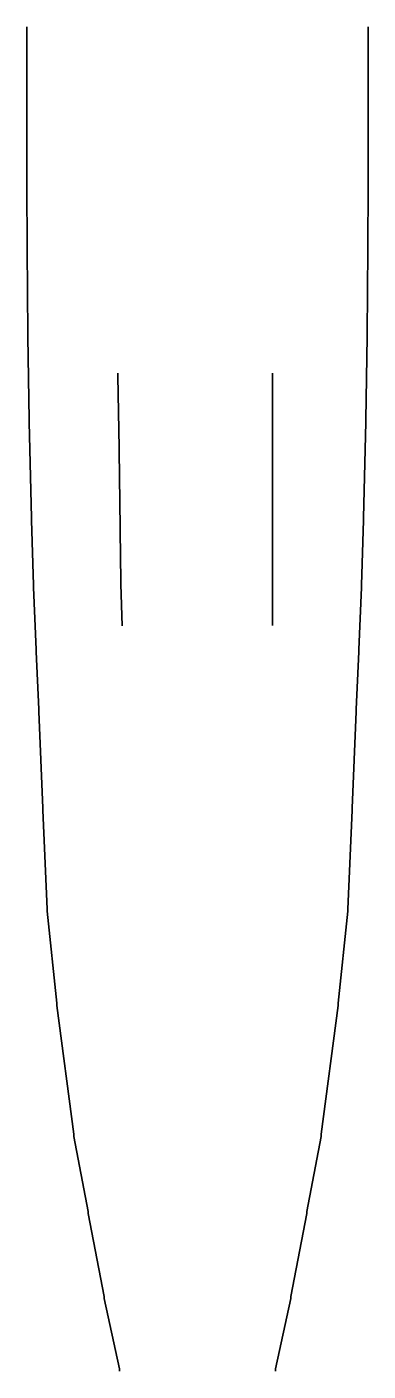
# Model space of a CAD drawing. Extents: x -5.4 to 5.4, y -43.3 to 46.6.
# Drawn here: x -5.44 to 5.44, y -43.31 to -0.46 of the extents above; entities that cross this region are included whole.
import ezdxf

# ---------------------------------------------------------------- set-up
doc = ezdxf.new("R2010")
doc.units = 0
doc.layers.add('RAININGS', color=4, linetype='CONTINUOUS')

msp = doc.modelspace()

# ---------------------------------------------------------------- linework, layer by layer
at = {"layer": 'RAININGS'}
for points in [[(-5.44, -3.39, 3.5), (-5.44, -3.39, 3.55), (-5.44, -0.46, 3.61), (-5.44, -0.46, 3.57)], [(-5.44, -3.39, 3.55), (-5.44, -3.39, 3.5), (-5.44, -0.46, 3.57), (-5.44, -0.46, 3.61)], [(-5.44, -3.39, 3.93), (-5.44, -3.39, 3.88), (-5.44, -0.46, 3.95), (-5.44, -0.46, 3.99)], [(-5.44, -3.39, 3.88), (-5.44, -3.39, 3.93), (-5.44, -0.46, 3.99), (-5.44, -0.46, 3.95)], [(5.44, -3.39, 3.88), (5.44, -3.39, 3.93), (5.44, -0.46, 3.99), (5.44, -0.46, 3.95)], [(5.44, -3.39, 3.93), (5.44, -3.39, 3.88), (5.44, -0.46, 3.95), (5.44, -0.46, 3.99)], [(5.44, -3.39, 3.55), (5.44, -3.39, 3.5), (5.44, -0.46, 3.57), (5.44, -0.46, 3.61)], [(5.44, -3.39, 3.5), (5.44, -3.39, 3.55), (5.44, -0.46, 3.61), (5.44, -0.46, 3.57)], [(-5.44, -3.39, 3.95), (-5.44, -3.46, 3.95), (-5.44, -3.46, 2.94), (-5.44, -3.39, 2.95)], [(-5.44, -3.46, 3.95), (-5.44, -3.39, 3.95), (-5.44, -3.39, 2.95), (-5.44, -3.46, 2.94)], [(5.44, -3.46, 3.95), (5.44, -3.39, 3.95), (5.44, -3.39, 2.95), (5.44, -3.46, 2.94)], [(5.44, -3.39, 3.95), (5.44, -3.46, 3.95), (5.44, -3.46, 2.94), (5.44, -3.39, 2.95)], [(-5.44, -5.5, 3.47), (-5.44, -5.5, 3.52), (-5.44, -3.46, 3.55), (-5.44, -3.46, 3.51)], [(-5.44, -5.5, 3.52), (-5.44, -5.5, 3.47), (-5.44, -3.46, 3.51), (-5.44, -3.46, 3.55)], [(-5.44, -5.5, 3.9), (-5.44, -5.5, 3.85), (-5.44, -3.46, 3.89), (-5.44, -3.46, 3.93)], [(-5.44, -5.5, 3.85), (-5.44, -5.5, 3.9), (-5.44, -3.46, 3.93), (-5.44, -3.46, 3.89)], [(5.44, -5.5, 3.85), (5.44, -5.5, 3.9), (5.44, -3.46, 3.93), (5.44, -3.46, 3.89)], [(5.44, -5.5, 3.9), (5.44, -5.5, 3.85), (5.44, -3.46, 3.89), (5.44, -3.46, 3.93)], [(5.44, -5.5, 3.52), (5.44, -5.5, 3.47), (5.44, -3.46, 3.51), (5.44, -3.46, 3.55)], [(5.44, -5.5, 3.47), (5.44, -5.5, 3.52), (5.44, -3.46, 3.55), (5.44, -3.46, 3.51)], [(-5.44, -5.57, 3.92), (-5.44, -5.5, 3.92), (-5.44, -5.5, 2.86), (-5.44, -5.57, 2.86)], [(-5.44, -5.5, 3.92), (-5.44, -5.57, 3.92), (-5.44, -5.57, 2.86), (-5.44, -5.5, 2.86)], [(-5.43, -7.46, 3.5), (-5.43, -7.46, 3.46), (-5.44, -5.57, 3.46), (-5.44, -5.57, 3.5)], [(-5.43, -7.46, 3.46), (-5.43, -7.46, 3.5), (-5.44, -5.57, 3.5), (-5.44, -5.57, 3.46)], [(-5.43, -7.46, 3.84), (-5.43, -7.46, 3.88), (-5.44, -5.57, 3.88), (-5.44, -5.57, 3.84)], [(-5.43, -7.46, 3.88), (-5.43, -7.46, 3.84), (-5.44, -5.57, 3.84), (-5.44, -5.57, 3.88)], [(5.43, -7.46, 3.88), (5.43, -7.46, 3.84), (5.44, -5.57, 3.84), (5.44, -5.57, 3.88)], [(5.43, -7.46, 3.84), (5.43, -7.46, 3.88), (5.44, -5.57, 3.88), (5.44, -5.57, 3.84)], [(5.43, -7.46, 3.46), (5.43, -7.46, 3.5), (5.44, -5.57, 3.5), (5.44, -5.57, 3.46)], [(5.43, -7.46, 3.5), (5.43, -7.46, 3.46), (5.44, -5.57, 3.46), (5.44, -5.57, 3.5)], [(5.44, -5.5, 3.92), (5.44, -5.57, 3.92), (5.44, -5.57, 2.86), (5.44, -5.5, 2.86)], [(5.44, -5.57, 3.92), (5.44, -5.5, 3.92), (5.44, -5.5, 2.86), (5.44, -5.57, 2.86)], [(-5.43, -7.46, 3.89), (-5.43, -7.53, 3.89), (-5.43, -7.53, 2.83), (-5.43, -7.46, 2.83)], [(-5.43, -7.53, 3.89), (-5.43, -7.46, 3.89), (-5.43, -7.46, 2.83), (-5.43, -7.53, 2.83)], [(-5.41, -10.26, 3.47), (-5.41, -10.26, 3.42), (-5.43, -7.53, 3.46), (-5.43, -7.53, 3.5)], [(-5.41, -10.26, 3.42), (-5.41, -10.26, 3.47), (-5.43, -7.53, 3.5), (-5.43, -7.53, 3.46)], [(-5.41, -10.26, 3.8), (-5.41, -10.26, 3.85), (-5.43, -7.53, 3.88), (-5.43, -7.53, 3.84)], [(-5.41, -10.26, 3.85), (-5.41, -10.26, 3.8), (-5.43, -7.53, 3.84), (-5.43, -7.53, 3.88)], [(5.41, -10.26, 3.85), (5.41, -10.26, 3.8), (5.43, -7.53, 3.84), (5.43, -7.53, 3.88)], [(5.41, -10.26, 3.8), (5.41, -10.26, 3.85), (5.43, -7.53, 3.88), (5.43, -7.53, 3.84)], [(5.41, -10.26, 3.42), (5.41, -10.26, 3.47), (5.43, -7.53, 3.5), (5.43, -7.53, 3.46)], [(5.41, -10.26, 3.47), (5.41, -10.26, 3.42), (5.43, -7.53, 3.46), (5.43, -7.53, 3.5)], [(5.43, -7.53, 3.89), (5.43, -7.46, 3.89), (5.43, -7.46, 2.83), (5.43, -7.53, 2.83)], [(5.43, -7.46, 3.89), (5.43, -7.53, 3.89), (5.43, -7.53, 2.83), (5.43, -7.46, 2.83)], [(-5.41, -10.26, 3.86), (-5.41, -10.33, 3.86), (-5.41, -10.33, 2.81), (-5.41, -10.26, 2.82)], [(-5.41, -10.33, 3.86), (-5.41, -10.26, 3.86), (-5.41, -10.26, 2.82), (-5.41, -10.33, 2.81)], [(5.41, -10.33, 3.86), (5.41, -10.26, 3.86), (5.41, -10.26, 2.82), (5.41, -10.33, 2.81)], [(5.41, -10.26, 3.86), (5.41, -10.33, 3.86), (5.41, -10.33, 2.81), (5.41, -10.26, 2.82)], [(-5.37, -12.99, 3.41), (-5.37, -12.99, 3.36), (-5.41, -10.33, 3.43), (-5.41, -10.33, 3.47)], [(-5.37, -12.99, 3.36), (-5.37, -12.99, 3.41), (-5.41, -10.33, 3.47), (-5.41, -10.33, 3.43)], [(-5.37, -12.99, 3.79), (-5.37, -12.99, 3.74), (-5.41, -10.33, 3.81), (-5.41, -10.33, 3.85)], [(-5.37, -12.99, 3.74), (-5.37, -12.99, 3.79), (-5.41, -10.33, 3.85), (-5.41, -10.33, 3.81)], [(5.37, -12.99, 3.74), (5.37, -12.99, 3.79), (5.41, -10.33, 3.85), (5.41, -10.33, 3.81)], [(5.37, -12.99, 3.79), (5.37, -12.99, 3.74), (5.41, -10.33, 3.81), (5.41, -10.33, 3.85)], [(5.37, -12.99, 3.36), (5.37, -12.99, 3.41), (5.41, -10.33, 3.47), (5.41, -10.33, 3.43)], [(5.37, -12.99, 3.41), (5.37, -12.99, 3.36), (5.41, -10.33, 3.43), (5.41, -10.33, 3.47)], [(-2.54, -11.5, 6.33), (-2.54, -11.59, 6.33), (-2.54, -11.59, 5.19), (-2.54, -11.5, 5.19)], [(-2.54, -11.59, 6.33), (-2.54, -11.5, 6.33), (-2.54, -11.5, 5.19), (-2.54, -11.59, 5.19)], [(2.39, -11.59, 6.33), (2.39, -11.5, 6.33), (2.39, -11.5, 5.19), (2.39, -11.59, 5.19)], [(2.39, -11.5, 6.33), (2.39, -11.59, 6.33), (2.39, -11.59, 5.19), (2.39, -11.5, 5.19)], [(-2.5, -13.88, 5.88), (-2.5, -13.88, 5.94), (-2.54, -11.59, 5.96), (-2.54, -11.59, 5.9)], [(-2.5, -13.88, 5.94), (-2.5, -13.88, 5.88), (-2.54, -11.59, 5.9), (-2.54, -11.59, 5.96)], [(-2.5, -13.88, 6.3), (-2.5, -13.88, 6.24), (-2.54, -11.59, 6.26), (-2.54, -11.59, 6.32)], [(-2.5, -13.88, 6.24), (-2.5, -13.88, 6.3), (-2.54, -11.59, 6.32), (-2.54, -11.59, 6.26)], [(2.39, -13.88, 6.24), (2.39, -13.88, 6.3), (2.39, -11.59, 6.32), (2.39, -11.59, 6.26)], [(2.39, -13.88, 6.3), (2.39, -13.88, 6.24), (2.39, -11.59, 6.26), (2.39, -11.59, 6.32)], [(2.39, -13.88, 5.94), (2.39, -13.88, 5.88), (2.39, -11.59, 5.9), (2.39, -11.59, 5.96)], [(2.39, -13.88, 5.88), (2.39, -13.88, 5.94), (2.39, -11.59, 5.96), (2.39, -11.59, 5.9)], [(-5.37, -13.06, 3.81), (-5.37, -12.99, 3.81), (-5.37, -12.99, 2.8), (-5.37, -13.06, 2.8)], [(-5.37, -12.99, 3.81), (-5.37, -13.06, 3.81), (-5.37, -13.06, 2.8), (-5.37, -12.99, 2.8)], [(-5.29, -16.11, 3.36), (-5.29, -16.11, 3.31), (-5.37, -13.06, 3.37), (-5.37, -13.06, 3.41)], [(-5.29, -16.11, 3.31), (-5.29, -16.11, 3.36), (-5.37, -13.06, 3.41), (-5.37, -13.06, 3.37)], [(-5.29, -16.11, 3.69), (-5.29, -16.11, 3.74), (-5.37, -13.06, 3.79), (-5.37, -13.06, 3.75)], [(-5.29, -16.11, 3.74), (-5.29, -16.11, 3.69), (-5.37, -13.06, 3.75), (-5.37, -13.06, 3.79)], [(5.29, -16.11, 3.74), (5.29, -16.11, 3.69), (5.37, -13.06, 3.75), (5.37, -13.06, 3.79)], [(5.29, -16.11, 3.69), (5.29, -16.11, 3.74), (5.37, -13.06, 3.79), (5.37, -13.06, 3.75)], [(5.29, -16.11, 3.31), (5.29, -16.11, 3.36), (5.37, -13.06, 3.41), (5.37, -13.06, 3.37)], [(5.29, -16.11, 3.36), (5.29, -16.11, 3.31), (5.37, -13.06, 3.37), (5.37, -13.06, 3.41)], [(5.37, -12.99, 3.81), (5.37, -13.06, 3.81), (5.37, -13.06, 2.8), (5.37, -12.99, 2.8)], [(5.37, -13.06, 3.81), (5.37, -12.99, 3.81), (5.37, -12.99, 2.8), (5.37, -13.06, 2.8)], [(-2.5, -13.88, 6.32), (-2.5, -13.97, 6.32), (-2.5, -13.97, 5.18), (-2.5, -13.88, 5.18)], [(-2.5, -13.97, 6.32), (-2.5, -13.88, 6.32), (-2.5, -13.88, 5.18), (-2.5, -13.97, 5.18)], [(-2.47, -16.43, 5.86), (-2.47, -16.43, 5.92), (-2.5, -13.97, 5.94), (-2.5, -13.97, 5.88)], [(-2.47, -16.43, 5.92), (-2.47, -16.43, 5.86), (-2.5, -13.97, 5.88), (-2.5, -13.97, 5.94)], [(-2.47, -16.43, 6.22), (-2.47, -16.43, 6.28), (-2.5, -13.97, 6.3), (-2.5, -13.97, 6.24)], [(-2.47, -16.43, 6.28), (-2.47, -16.43, 6.22), (-2.5, -13.97, 6.24), (-2.5, -13.97, 6.3)], [(2.39, -13.97, 6.32), (2.39, -13.88, 6.32), (2.39, -13.88, 5.18), (2.39, -13.97, 5.18)], [(2.39, -13.88, 6.32), (2.39, -13.97, 6.32), (2.39, -13.97, 5.18), (2.39, -13.88, 5.18)], [(2.39, -16.43, 6.28), (2.39, -16.43, 6.22), (2.39, -13.97, 6.24), (2.39, -13.97, 6.3)], [(2.39, -16.43, 6.22), (2.39, -16.43, 6.28), (2.39, -13.97, 6.3), (2.39, -13.97, 6.24)], [(2.39, -16.43, 5.92), (2.39, -16.43, 5.86), (2.39, -13.97, 5.88), (2.39, -13.97, 5.94)], [(2.39, -16.43, 5.86), (2.39, -16.43, 5.92), (2.39, -13.97, 5.94), (2.39, -13.97, 5.88)], [(-5.29, -16.11, 3.78), (-5.29, -16.18, 3.78), (-5.29, -16.18, 2.78), (-5.29, -16.11, 2.78)], [(-5.29, -16.18, 3.78), (-5.29, -16.11, 3.78), (-5.29, -16.11, 2.78), (-5.29, -16.18, 2.78)], [(-5.23, -18.26, 3.36), (-5.23, -18.26, 3.31), (-5.29, -16.18, 3.33), (-5.29, -16.18, 3.37)], [(-5.23, -18.26, 3.31), (-5.23, -18.26, 3.36), (-5.29, -16.18, 3.37), (-5.29, -16.18, 3.33)], [(-5.23, -18.26, 3.74), (-5.23, -18.26, 3.69), (-5.29, -16.18, 3.71), (-5.29, -16.18, 3.75)], [(-5.23, -18.26, 3.69), (-5.23, -18.26, 3.74), (-5.29, -16.18, 3.75), (-5.29, -16.18, 3.71)], [(5.23, -18.26, 3.69), (5.23, -18.26, 3.74), (5.29, -16.18, 3.75), (5.29, -16.18, 3.71)], [(5.23, -18.26, 3.74), (5.23, -18.26, 3.69), (5.29, -16.18, 3.71), (5.29, -16.18, 3.75)], [(5.23, -18.26, 3.31), (5.23, -18.26, 3.36), (5.29, -16.18, 3.37), (5.29, -16.18, 3.33)], [(5.23, -18.26, 3.36), (5.23, -18.26, 3.31), (5.29, -16.18, 3.33), (5.29, -16.18, 3.37)], [(5.29, -16.18, 3.78), (5.29, -16.11, 3.78), (5.29, -16.11, 2.78), (5.29, -16.18, 2.78)], [(5.29, -16.11, 3.78), (5.29, -16.18, 3.78), (5.29, -16.18, 2.78), (5.29, -16.11, 2.78)], [(-2.47, -16.43, 6.3), (-2.47, -16.52, 6.3), (-2.47, -16.52, 5.16), (-2.47, -16.43, 5.16)], [(-2.47, -16.52, 6.3), (-2.47, -16.43, 6.3), (-2.47, -16.43, 5.16), (-2.47, -16.52, 5.16)], [(-2.44, -18.13, 5.85), (-2.44, -18.13, 5.91), (-2.47, -16.52, 5.92), (-2.47, -16.52, 5.86)], [(-2.44, -18.13, 5.91), (-2.44, -18.13, 5.85), (-2.47, -16.52, 5.86), (-2.47, -16.52, 5.92)], [(-2.44, -18.13, 6.21), (-2.44, -18.13, 6.27), (-2.47, -16.52, 6.28), (-2.47, -16.52, 6.22)], [(-2.44, -18.13, 6.27), (-2.44, -18.13, 6.21), (-2.47, -16.52, 6.22), (-2.47, -16.52, 6.28)], [(2.39, -16.52, 6.3), (2.39, -16.43, 6.3), (2.39, -16.43, 5.16), (2.39, -16.52, 5.16)], [(2.39, -16.43, 6.3), (2.39, -16.52, 6.3), (2.39, -16.52, 5.16), (2.39, -16.43, 5.16)], [(2.39, -18.13, 6.27), (2.39, -18.13, 6.21), (2.39, -16.52, 6.22), (2.39, -16.52, 6.28)], [(2.39, -18.13, 6.21), (2.39, -18.13, 6.27), (2.39, -16.52, 6.28), (2.39, -16.52, 6.22)], [(2.39, -18.13, 5.91), (2.39, -18.13, 5.85), (2.39, -16.52, 5.86), (2.39, -16.52, 5.92)], [(2.39, -18.13, 5.85), (2.39, -18.13, 5.91), (2.39, -16.52, 5.92), (2.39, -16.52, 5.86)], [(-5.23, -18.26, 3.78), (-5.23, -18.33, 3.78), (-5.23, -18.33, 2.78), (-5.23, -18.26, 2.78)], [(-5.23, -18.33, 3.78), (-5.23, -18.26, 3.78), (-5.23, -18.26, 2.78), (-5.23, -18.33, 2.78)], [(-5.14, -20.31, 3.33), (-5.14, -20.31, 3.38), (-5.23, -18.33, 3.37), (-5.23, -18.33, 3.33)], [(-5.14, -20.31, 3.38), (-5.14, -20.31, 3.33), (-5.23, -18.33, 3.33), (-5.23, -18.33, 3.37)], [(-5.14, -20.31, 3.71), (-5.14, -20.31, 3.76), (-5.23, -18.33, 3.75), (-5.23, -18.33, 3.71)], [(-5.14, -20.31, 3.76), (-5.14, -20.31, 3.71), (-5.23, -18.33, 3.71), (-5.23, -18.33, 3.75)], [(-2.44, -18.13, 6.29), (-2.44, -18.22, 6.29), (-2.44, -18.22, 5.15), (-2.44, -18.13, 5.15)], [(-2.44, -18.22, 6.29), (-2.44, -18.13, 6.29), (-2.44, -18.13, 5.15), (-2.44, -18.22, 5.15)], [(-2.4, -19.55, 5.86), (-2.4, -19.55, 5.92), (-2.44, -18.22, 5.92), (-2.44, -18.22, 5.86)], [(-2.4, -19.55, 5.92), (-2.4, -19.55, 5.86), (-2.44, -18.22, 5.86), (-2.44, -18.22, 5.92)], [(-2.4, -19.55, 6.22), (-2.4, -19.55, 6.28), (-2.44, -18.22, 6.28), (-2.44, -18.22, 6.22)], [(-2.4, -19.55, 6.28), (-2.4, -19.55, 6.22), (-2.44, -18.22, 6.22), (-2.44, -18.22, 6.28)], [(2.39, -18.22, 6.29), (2.39, -18.13, 6.29), (2.39, -18.13, 5.15), (2.39, -18.22, 5.15)], [(2.39, -18.13, 6.29), (2.39, -18.22, 6.29), (2.39, -18.22, 5.15), (2.39, -18.13, 5.15)], [(2.39, -19.54, 6.28), (2.39, -19.54, 6.22), (2.39, -18.22, 6.22), (2.39, -18.22, 6.28)], [(2.39, -19.54, 6.22), (2.39, -19.54, 6.28), (2.39, -18.22, 6.28), (2.39, -18.22, 6.22)], [(2.39, -19.54, 5.92), (2.39, -19.54, 5.86), (2.39, -18.22, 5.86), (2.39, -18.22, 5.92)], [(2.39, -19.54, 5.86), (2.39, -19.54, 5.92), (2.39, -18.22, 5.92), (2.39, -18.22, 5.86)], [(5.14, -20.31, 3.76), (5.14, -20.31, 3.71), (5.23, -18.33, 3.71), (5.23, -18.33, 3.75)], [(5.14, -20.31, 3.71), (5.14, -20.31, 3.76), (5.23, -18.33, 3.75), (5.23, -18.33, 3.71)], [(5.14, -20.31, 3.38), (5.14, -20.31, 3.33), (5.23, -18.33, 3.33), (5.23, -18.33, 3.37)], [(5.14, -20.31, 3.33), (5.14, -20.31, 3.38), (5.23, -18.33, 3.37), (5.23, -18.33, 3.33)], [(5.23, -18.33, 3.78), (5.23, -18.26, 3.78), (5.23, -18.26, 2.78), (5.23, -18.33, 2.78)], [(5.23, -18.26, 3.78), (5.23, -18.33, 3.78), (5.23, -18.33, 2.78), (5.23, -18.26, 2.78)], [(-5.14, -20.38, 3.78), (-5.14, -20.31, 3.78), (-5.14, -20.31, 2.78), (-5.14, -20.38, 2.78)], [(-5.14, -20.31, 3.78), (-5.14, -20.38, 3.78), (-5.14, -20.38, 2.78), (-5.14, -20.31, 2.78)], [(-5.06, -22.21, 3.33), (-5.06, -22.21, 3.37), (-5.14, -20.38, 3.37), (-5.14, -20.38, 3.33)], [(-5.06, -22.21, 3.37), (-5.06, -22.21, 3.33), (-5.14, -20.38, 3.33), (-5.14, -20.38, 3.37)], [(-5.06, -22.21, 3.75), (-5.06, -22.21, 3.71), (-5.14, -20.38, 3.71), (-5.14, -20.38, 3.75)], [(-5.06, -22.21, 3.71), (-5.06, -22.21, 3.75), (-5.14, -20.38, 3.75), (-5.14, -20.38, 3.71)], [(5.06, -22.21, 3.71), (5.06, -22.21, 3.75), (5.14, -20.38, 3.75), (5.14, -20.38, 3.71)], [(5.06, -22.21, 3.75), (5.06, -22.21, 3.71), (5.14, -20.38, 3.71), (5.14, -20.38, 3.75)], [(5.06, -22.21, 3.37), (5.06, -22.21, 3.33), (5.14, -20.38, 3.33), (5.14, -20.38, 3.37)], [(5.06, -22.21, 3.33), (5.06, -22.21, 3.37), (5.14, -20.38, 3.37), (5.14, -20.38, 3.33)], [(5.14, -20.31, 3.78), (5.14, -20.38, 3.78), (5.14, -20.38, 2.78), (5.14, -20.31, 2.78)], [(5.14, -20.38, 3.78), (5.14, -20.31, 3.78), (5.14, -20.31, 2.78), (5.14, -20.38, 2.78)], [(-5.06, -22.21, 3.78), (-5.06, -22.28, 3.78), (-5.06, -22.28, 2.78), (-5.06, -22.21, 2.78)], [(-5.06, -22.28, 3.78), (-5.06, -22.21, 3.78), (-5.06, -22.21, 2.78), (-5.06, -22.28, 2.78)], [(-4.93, -25.36, 3.37), (-4.93, -25.36, 3.33), (-5.06, -22.28, 3.33), (-5.06, -22.28, 3.37)], [(-4.93, -25.36, 3.33), (-4.93, -25.36, 3.37), (-5.06, -22.28, 3.37), (-5.06, -22.28, 3.33)], [(-4.93, -25.36, 3.71), (-4.93, -25.36, 3.75), (-5.06, -22.28, 3.75), (-5.06, -22.28, 3.71)], [(-4.93, -25.36, 3.75), (-4.93, -25.36, 3.71), (-5.06, -22.28, 3.71), (-5.06, -22.28, 3.75)], [(4.93, -25.36, 3.75), (4.93, -25.36, 3.71), (5.06, -22.28, 3.71), (5.06, -22.28, 3.75)], [(4.93, -25.36, 3.71), (4.93, -25.36, 3.75), (5.06, -22.28, 3.75), (5.06, -22.28, 3.71)], [(4.93, -25.36, 3.33), (4.93, -25.36, 3.37), (5.06, -22.28, 3.37), (5.06, -22.28, 3.33)], [(4.93, -25.36, 3.37), (4.93, -25.36, 3.33), (5.06, -22.28, 3.33), (5.06, -22.28, 3.37)], [(5.06, -22.28, 3.78), (5.06, -22.21, 3.78), (5.06, -22.21, 2.78), (5.06, -22.28, 2.78)], [(5.06, -22.21, 3.78), (5.06, -22.28, 3.78), (5.06, -22.28, 2.78), (5.06, -22.21, 2.78)], [(-4.93, -25.43, 3.78), (-4.93, -25.36, 3.78), (-4.93, -25.36, 2.78), (-4.93, -25.43, 2.78)], [(-4.93, -25.36, 3.78), (-4.93, -25.43, 3.78), (-4.93, -25.43, 2.78), (-4.93, -25.36, 2.78)], [(-4.79, -28.58, 3.33), (-4.79, -28.58, 3.37), (-4.93, -25.43, 3.37), (-4.93, -25.43, 3.33)], [(-4.79, -28.58, 3.37), (-4.79, -28.58, 3.33), (-4.93, -25.43, 3.33), (-4.93, -25.43, 3.37)], [(-4.79, -28.58, 3.75), (-4.79, -28.58, 3.71), (-4.93, -25.43, 3.71), (-4.93, -25.43, 3.75)], [(-4.79, -28.58, 3.71), (-4.79, -28.58, 3.75), (-4.93, -25.43, 3.75), (-4.93, -25.43, 3.71)], [(4.79, -28.58, 3.71), (4.79, -28.58, 3.75), (4.93, -25.43, 3.75), (4.93, -25.43, 3.71)], [(4.79, -28.58, 3.75), (4.79, -28.58, 3.71), (4.93, -25.43, 3.71), (4.93, -25.43, 3.75)], [(4.79, -28.58, 3.37), (4.79, -28.58, 3.33), (4.93, -25.43, 3.33), (4.93, -25.43, 3.37)], [(4.79, -28.58, 3.33), (4.79, -28.58, 3.37), (4.93, -25.43, 3.37), (4.93, -25.43, 3.33)], [(4.93, -25.36, 3.78), (4.93, -25.43, 3.78), (4.93, -25.43, 2.78), (4.93, -25.36, 2.78)], [(4.93, -25.43, 3.78), (4.93, -25.36, 3.78), (4.93, -25.36, 2.78), (4.93, -25.43, 2.78)], [(-4.79, -28.58, 3.78), (-4.79, -28.65, 3.78), (-4.79, -28.65, 2.79), (-4.79, -28.58, 2.79)], [(-4.79, -28.65, 3.78), (-4.79, -28.58, 3.78), (-4.79, -28.58, 2.79), (-4.79, -28.65, 2.79)], [(-4.48, -31.58, 3.37), (-4.48, -31.58, 3.33), (-4.79, -28.65, 3.33), (-4.79, -28.65, 3.37)], [(-4.48, -31.58, 3.33), (-4.48, -31.58, 3.37), (-4.79, -28.65, 3.37), (-4.79, -28.65, 3.33)], [(-4.48, -31.58, 3.71), (-4.48, -31.58, 3.75), (-4.79, -28.65, 3.75), (-4.79, -28.65, 3.71)], [(-4.48, -31.58, 3.75), (-4.48, -31.58, 3.71), (-4.79, -28.65, 3.71), (-4.79, -28.65, 3.75)], [(4.48, -31.58, 3.75), (4.48, -31.58, 3.71), (4.79, -28.65, 3.71), (4.79, -28.65, 3.75)], [(4.48, -31.58, 3.71), (4.48, -31.58, 3.75), (4.79, -28.65, 3.75), (4.79, -28.65, 3.71)], [(4.48, -31.58, 3.33), (4.48, -31.58, 3.37), (4.79, -28.65, 3.37), (4.79, -28.65, 3.33)], [(4.48, -31.58, 3.37), (4.48, -31.58, 3.33), (4.79, -28.65, 3.33), (4.79, -28.65, 3.37)], [(4.79, -28.65, 3.78), (4.79, -28.58, 3.78), (4.79, -28.58, 2.79), (4.79, -28.65, 2.79)], [(4.79, -28.58, 3.78), (4.79, -28.65, 3.78), (4.79, -28.65, 2.79), (4.79, -28.58, 2.79)], [(-4.48, -31.65, 3.78), (-4.48, -31.58, 3.78), (-4.48, -31.58, 2.83), (-4.48, -31.65, 2.83)], [(-4.48, -31.58, 3.78), (-4.48, -31.65, 3.78), (-4.48, -31.65, 2.83), (-4.48, -31.58, 2.83)], [(-3.94, -35.76, 3.36), (-3.94, -35.76, 3.4), (-4.48, -31.65, 3.37), (-4.48, -31.65, 3.33)], [(-3.94, -35.76, 3.4), (-3.94, -35.76, 3.36), (-4.48, -31.65, 3.33), (-4.48, -31.65, 3.37)], [(-3.94, -35.76, 3.78), (-3.94, -35.76, 3.74), (-4.48, -31.65, 3.71), (-4.48, -31.65, 3.75)], [(-3.94, -35.76, 3.74), (-3.94, -35.76, 3.78), (-4.48, -31.65, 3.75), (-4.48, -31.65, 3.71)], [(3.94, -35.76, 3.74), (3.94, -35.76, 3.78), (4.48, -31.65, 3.75), (4.48, -31.65, 3.71)], [(3.94, -35.76, 3.78), (3.94, -35.76, 3.74), (4.48, -31.65, 3.71), (4.48, -31.65, 3.75)], [(3.94, -35.76, 3.4), (3.94, -35.76, 3.36), (4.48, -31.65, 3.33), (4.48, -31.65, 3.37)], [(3.94, -35.76, 3.36), (3.94, -35.76, 3.4), (4.48, -31.65, 3.37), (4.48, -31.65, 3.33)], [(4.48, -31.58, 3.78), (4.48, -31.65, 3.78), (4.48, -31.65, 2.83), (4.48, -31.58, 2.83)], [(4.48, -31.65, 3.78), (4.48, -31.58, 3.78), (4.48, -31.58, 2.83), (4.48, -31.65, 2.83)], [(-3.94, -35.76, 3.81), (-3.94, -35.83, 3.81), (-3.94, -35.83, 2.88), (-3.94, -35.76, 2.88)], [(-3.94, -35.83, 3.81), (-3.94, -35.76, 3.81), (-3.94, -35.76, 2.88), (-3.94, -35.83, 2.88)], [(-3.49, -38.22, 3.4), (-3.49, -38.22, 3.36), (-3.94, -35.83, 3.36), (-3.94, -35.83, 3.4)], [(-3.49, -38.22, 3.36), (-3.49, -38.22, 3.4), (-3.94, -35.83, 3.4), (-3.94, -35.83, 3.36)], [(-3.49, -38.22, 3.74), (-3.49, -38.22, 3.78), (-3.94, -35.83, 3.78), (-3.94, -35.83, 3.74)], [(-3.49, -38.22, 3.78), (-3.49, -38.22, 3.74), (-3.94, -35.83, 3.74), (-3.94, -35.83, 3.78)], [(3.49, -38.22, 3.78), (3.49, -38.22, 3.74), (3.94, -35.83, 3.74), (3.94, -35.83, 3.78)], [(3.49, -38.22, 3.74), (3.49, -38.22, 3.78), (3.94, -35.83, 3.78), (3.94, -35.83, 3.74)], [(3.49, -38.22, 3.36), (3.49, -38.22, 3.4), (3.94, -35.83, 3.4), (3.94, -35.83, 3.36)], [(3.49, -38.22, 3.4), (3.49, -38.22, 3.36), (3.94, -35.83, 3.36), (3.94, -35.83, 3.4)], [(3.94, -35.83, 3.81), (3.94, -35.76, 3.81), (3.94, -35.76, 2.88), (3.94, -35.83, 2.88)], [(3.94, -35.76, 3.81), (3.94, -35.83, 3.81), (3.94, -35.83, 2.88), (3.94, -35.76, 2.88)], [(-3.49, -38.22, 3.81), (-3.49, -38.29, 3.81), (-3.49, -38.29, 2.91), (-3.49, -38.22, 2.91)], [(-3.49, -38.29, 3.81), (-3.49, -38.22, 3.81), (-3.49, -38.22, 2.91), (-3.49, -38.29, 2.91)], [(-2.98, -40.93, 3.45), (-2.98, -40.93, 3.41), (-3.49, -38.29, 3.36), (-3.49, -38.29, 3.4)], [(-2.98, -40.93, 3.41), (-2.98, -40.93, 3.45), (-3.49, -38.29, 3.4), (-3.49, -38.29, 3.36)], [(-2.98, -40.93, 3.83), (-2.98, -40.93, 3.79), (-3.49, -38.29, 3.74), (-3.49, -38.29, 3.78)], [(-2.98, -40.93, 3.79), (-2.98, -40.93, 3.83), (-3.49, -38.29, 3.78), (-3.49, -38.29, 3.74)], [(2.98, -40.93, 3.79), (2.98, -40.93, 3.83), (3.49, -38.29, 3.78), (3.49, -38.29, 3.74)], [(2.98, -40.93, 3.83), (2.98, -40.93, 3.79), (3.49, -38.29, 3.74), (3.49, -38.29, 3.78)], [(2.98, -40.93, 3.41), (2.98, -40.93, 3.45), (3.49, -38.29, 3.4), (3.49, -38.29, 3.36)], [(2.98, -40.93, 3.45), (2.98, -40.93, 3.41), (3.49, -38.29, 3.36), (3.49, -38.29, 3.4)], [(3.49, -38.29, 3.81), (3.49, -38.22, 3.81), (3.49, -38.22, 2.91), (3.49, -38.29, 2.91)], [(3.49, -38.22, 3.81), (3.49, -38.29, 3.81), (3.49, -38.29, 2.91), (3.49, -38.22, 2.91)], [(-2.98, -41, 3.85), (-2.98, -40.93, 3.85), (-2.98, -40.93, 2.95), (-2.98, -41, 2.95)], [(-2.98, -40.93, 3.85), (-2.98, -41, 3.85), (-2.98, -41, 2.95), (-2.98, -40.93, 2.95)], [(-2.49, -43.24, 3.41), (-2.49, -43.24, 3.45), (-2.98, -41, 3.45), (-2.98, -41, 3.41)], [(-2.49, -43.24, 3.45), (-2.49, -43.24, 3.41), (-2.98, -41, 3.41), (-2.98, -41, 3.45)], [(-2.49, -43.24, 3.79), (-2.49, -43.24, 3.83), (-2.98, -41, 3.83), (-2.98, -41, 3.79)], [(-2.49, -43.24, 3.83), (-2.49, -43.24, 3.79), (-2.98, -41, 3.79), (-2.98, -41, 3.83)], [(2.49, -43.24, 3.83), (2.49, -43.24, 3.79), (2.98, -41, 3.79), (2.98, -41, 3.83)], [(2.49, -43.24, 3.79), (2.49, -43.24, 3.83), (2.98, -41, 3.83), (2.98, -41, 3.79)], [(2.49, -43.24, 3.45), (2.49, -43.24, 3.41), (2.98, -41, 3.41), (2.98, -41, 3.45)], [(2.49, -43.24, 3.41), (2.49, -43.24, 3.45), (2.98, -41, 3.45), (2.98, -41, 3.41)], [(2.98, -40.93, 3.85), (2.98, -41, 3.85), (2.98, -41, 2.95), (2.98, -40.93, 2.95)], [(2.98, -41, 3.85), (2.98, -40.93, 3.85), (2.98, -40.93, 2.95), (2.98, -41, 2.95)], [(-2.49, -43.31, 3.85), (-2.49, -43.24, 3.85), (-2.49, -43.24, 2.98), (-2.49, -43.31, 2.98)], [(-2.49, -43.24, 3.85), (-2.49, -43.31, 3.85), (-2.49, -43.31, 2.98), (-2.49, -43.24, 2.98)], [(2.49, -43.24, 3.85), (2.49, -43.31, 3.85), (2.49, -43.31, 2.98), (2.49, -43.24, 2.98)], [(2.49, -43.31, 3.85), (2.49, -43.24, 3.85), (2.49, -43.24, 2.98), (2.49, -43.31, 2.98)]]:
    msp.add_3dface(points, dxfattribs=at)

doc.saveas('drawing.dxf')
